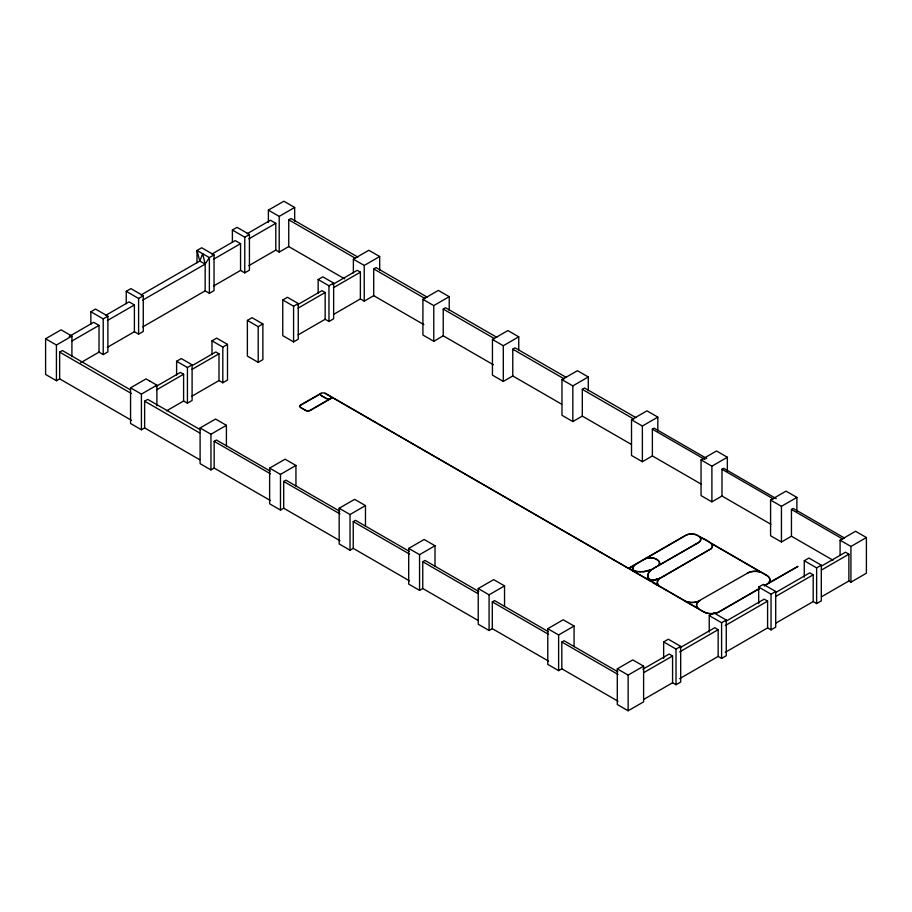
<?xml version="1.0" encoding="UTF-8"?>
<svg xmlns="http://www.w3.org/2000/svg" width="912" height="912" viewBox="0 0 912 912"><rect width="100%" height="100%" fill="white"/><g stroke="black" fill="none" stroke-linecap="round" stroke-linejoin="round"><path stroke-width="1.37" d="M712.306 547.28L712.523 545.399L711.371 543.529L760.619 572.086A11.035 6.373 0 0 0 747.304 573.101M712.306 547.268L711.189 548.705M320.431 393.927L300.937 405.019A3.169 1.824 0 0 0 300.937 407.607L305.657 410.332M142.751 300.139L205.166 264.092L209.372 257.606L214.046 254.904L214.046 290.586L209.372 293.288L205.166 290.86L142.751 326.906M332.458 398.111L330.942 398.191A2.576 1.482 0 0 1 330.486 398.578L330.475 398.578M711.189 548.693L659.912 578.482M698.66 601.27L697.281 602.684A11.035 6.373 0 0 0 697.919 608.293L685.915 601.498L686.497 601.715M659.912 578.47L659.65 578.664A10.819 6.247 0 0 0 660.106 586.587L684.365 600.598A10.819 6.247 0 0 0 696.802 601.795L698.638 601.282M699.139 601.133L698.888 601.316A10.819 6.247 0 0 0 697.771 602.353L697.475 602.729A10.819 6.247 0 0 0 699.823 609.535L703.733 611.792A10.819 6.247 0 0 0 713.948 613.445M699.139 601.145L699.823 600.689M652.764 569.065L651.191 569.92A16.496 9.53 0 0 0 648.09 577.581L648.637 579.302A10.819 6.247 0 0 1 645.639 578.231L636.268 572.839A10.819 6.247 0 0 1 634.148 571.106L638.332 571.596M90.858 324.102L90.858 311.756L95.532 309.054L107.89 316.19L107.89 351.872L103.216 354.574L99.02 352.146L80.678 362.737M126.244 303.673L126.244 291.327L130.918 288.625L143.275 295.762L143.275 331.444L138.601 334.145L134.395 331.717L107.377 347.324M232.389 242.387L232.389 230.041L237.063 227.339L249.432 234.475L249.432 270.157L244.758 272.859L240.551 270.431L213.533 286.037M131.351 420.25L59.645 378.856L56.43 380.714L45.6 374.456L45.6 338.774L61.07 329.836L71.911 336.095L71.911 356.683M268.39 222.494L268.39 210.148L283.849 201.221L294.667 207.469L294.667 221.194M69.232 336.414L93.674 322.301L99.02 325.39L99.02 352.146M105.724 315.347L129.059 301.872L134.395 304.961L134.395 331.717M141.075 294.941L199.774 261.049L202.669 253.73L205.166 264.092L205.166 290.86M211.88 254.06L235.216 240.586L240.551 243.664L240.551 270.431M247.22 233.654L270.442 220.248L275.789 223.326L275.789 250.093L248.896 265.62M45.6 338.774L56.43 345.032L71.911 336.095M268.39 210.148L279.209 216.383L294.667 207.469M90.858 311.756L103.216 318.892L107.89 316.19M126.244 291.327L138.601 298.463L143.275 295.762M232.389 230.041L244.758 237.177L249.432 234.475M72.128 340.906L99.02 325.39M107.377 320.557L134.395 304.961M213.533 259.27L240.551 243.664M248.896 238.853L275.789 223.326M344.656 278.855L288.762 246.582L288.739 219.803L291.008 218.492L357.869 257.093M59.645 378.856L59.645 352.1L62.347 350.539L130.405 389.823M275.789 250.093L279.209 252.077L288.739 246.571M199.637 459.682L144.632 427.922L141.417 429.78L130.564 423.51L130.564 387.828L146.023 378.902L149.853 381.113M176.609 374.992L176.609 361.266L181.283 358.564L192.101 364.811L192.101 400.493L187.427 403.195L183.608 400.995L166.497 410.879M211.994 354.563L211.994 340.837L216.668 338.135L227.487 344.383L227.487 380.065L222.813 382.766L218.994 380.566L191.976 396.161M247.38 320.408L252.054 317.707L262.873 323.954L262.873 359.636L258.199 362.338L247.38 356.09L247.38 320.408L258.199 326.656L262.873 323.954M282.766 299.98L287.44 297.278L298.258 303.525L298.258 339.207L293.584 341.909L282.766 335.662L282.766 299.98L293.584 306.227L298.258 303.525M318.151 293.276L318.151 279.551L322.825 276.849L333.644 283.096L333.644 318.778L328.97 321.48L325.151 319.28L298.121 334.875M353.377 272.905L353.377 259.19L368.836 250.264L379.688 256.534L379.688 270.26M130.564 387.828L141.417 394.098L156.875 385.172L156.875 405.76M176.609 361.266L187.427 367.513L192.101 364.811M211.994 340.837L222.813 347.084L227.487 344.383M318.151 279.551L328.97 285.787L333.644 283.096M353.377 259.19L364.23 265.449L379.688 256.534M155.986 386.506L180.428 372.392L183.608 374.228L183.608 400.995M192.466 365.438L215.813 351.964L218.994 353.799L218.994 380.566M297.392 304.859L321.97 290.666L325.151 292.513L325.151 319.28M332.755 284.441L357.219 270.317L360.4 272.164L360.377 298.931L333.496 314.458M156.704 389.766L183.608 374.228M191.976 369.406L218.994 353.799M298.121 308.119L325.151 292.513M333.496 287.69L360.377 272.175M144.632 427.922L144.632 401.166L147.733 399.376L200.298 429.723M423.829 324.604L373.703 295.67L373.703 268.903L376.018 267.569L427.352 297.221M360.4 298.919L364.23 301.142L373.703 295.67M270.397 500.54L214.16 468.073L210.957 469.919L200.104 463.661L200.104 427.967L215.551 419.053L226.404 425.323L226.404 445.9M493.358 364.754L443.232 335.81L433.77 341.282L422.917 335.012L422.917 299.33L438.364 290.404L449.217 296.674L449.217 310.399M200.104 427.967L210.957 434.237L226.404 425.323M422.917 299.33L433.77 305.6L449.217 296.674M214.16 468.073L214.16 441.305L216.395 440.017L270.18 471.071M443.232 335.81L443.232 309.054L445.546 307.72L496.892 337.36M310.137 410.332L329.665 399.046L328.502 399.046A2.622 1.516 0 0 1 326.735 398.601L321.149 395.546L326.587 398.692M339.925 540.679L283.7 508.212L280.486 510.07L269.633 503.8L269.633 468.118L285.08 459.192L295.944 465.462L295.944 486.05M561.667 404.187L512.772 375.961L503.299 381.421L492.446 375.163L492.446 339.469L507.904 330.554L518.757 336.824L518.757 350.55M269.633 468.118L280.486 474.388L295.944 465.462M492.446 339.469L503.299 345.739L518.757 336.824M283.7 508.212L283.7 481.445L285.935 480.157L339.72 511.21M512.772 375.961L512.772 349.193L515.075 347.86L566.42 377.511M409.465 580.83L353.229 548.363L350.026 550.21L339.161 543.94L339.161 508.258L354.62 499.343L365.473 505.601L365.473 526.19M631.207 444.338L582.301 416.1L572.839 421.572L561.974 415.302L561.974 379.62L577.433 370.694L588.286 376.964L588.286 390.689M339.161 508.258L350.026 514.528L365.473 505.601M561.974 379.62L572.839 385.89L588.286 376.964M353.229 548.363L353.229 521.596L355.463 520.307L409.249 551.361M582.301 416.1L582.301 389.344L584.615 388.01L635.96 417.65M477.774 620.263L422.758 588.502L419.554 590.36L408.701 584.09L408.701 548.408L424.148 539.482L435.001 545.752L435.001 566.341M701.271 484.169L652.376 455.932L642.367 461.711L631.514 455.453L631.514 419.759L646.961 410.845L657.826 417.115L657.826 430.84M408.701 548.408L419.554 554.667L435.001 545.752M631.514 419.759L642.367 426.029L657.826 417.115M422.758 588.502L422.758 561.735L424.992 560.447L478.789 591.5M652.376 455.932L652.376 429.176L654.143 428.15L706.709 458.497M548.568 661.132L492.298 628.653L489.083 630.5L478.23 624.23L478.23 588.548L493.688 579.633L504.541 585.892L504.541 606.48M770.879 524.275L721.985 496.037L711.896 501.862L701.043 495.592L701.043 459.91L716.501 450.984L727.354 457.254L727.354 470.98M478.23 588.548L489.083 594.818L504.541 585.892M701.043 459.91L711.896 466.18L727.354 457.254M492.298 628.653L492.298 601.886L494.532 600.598L548.351 631.674M721.985 496.037L721.985 469.281L723.683 468.301L776.249 498.647M630.317 567.264L685.664 535.287A8.299 4.799 0 0 1 697.406 535.287L701.921 537.909L699.835 536.951A8.299 4.799 0 0 1 698.467 542.686L651.806 569.407L643.861 571.596M833.009 560.219L791.445 536.222L781.436 542.002L770.583 535.743L770.583 500.05L786.03 491.135L796.883 497.393L796.883 511.119M652.616 568.974L657.107 566.375A8.083 4.663 0 0 0 657.107 559.774L656.059 559.17A8.083 4.663 0 0 0 644.624 559.17M618.062 701.26L561.826 668.792L558.623 670.651L547.77 664.381L547.77 628.699L558.623 634.957L574.07 626.042L574.07 646.631M770.583 500.05L781.436 506.32L796.883 497.393M660.425 577.946A10.819 6.247 0 0 1 657.563 579.131A10.819 6.247 0 0 0 660.425 577.957L710.003 549.332C717.698 544.817 704.281 539.038 702.172 538.034L766.821 575.369A11.035 6.373 0 0 1 768.577 583.053L797.954 566.398L764.381 585.789M561.826 668.792L561.826 642.025L564.061 640.737L617.846 671.791M791.445 536.222L791.445 509.466L793.212 508.44L844.558 538.08M663.651 658.384L663.651 641.923L668.325 639.221L680.694 646.357L680.694 682.039L676.02 684.741L672.577 682.757L643.94 699.287M709.24 632.073L709.24 615.6L713.914 612.898L726.271 620.046L726.271 655.728L721.597 658.418L718.154 656.435L679.657 678.665M758.681 603.527L758.681 587.054L763.355 584.353L775.713 591.489L775.713 627.182L771.039 629.873L767.596 627.889L725.245 652.342M804.27 577.205L804.27 560.743L808.944 558.041L821.302 565.178L821.302 600.86L816.628 603.562L813.185 601.578L775.884 623.101M617.299 668.838L632.768 659.912L643.61 666.159L643.61 701.852L628.129 710.779L617.299 704.52L617.299 668.838L628.129 675.097L643.61 666.159M840.089 555.305L840.089 540.212L855.57 531.274L866.4 537.533L866.4 573.215L850.93 582.152L848.878 580.967L821.438 596.813M759.343 588.514L719.032 611.792A10.819 6.247 0 0 1 714.655 613.331M764.222 585.698L766.661 584.273A10.819 6.247 0 0 0 766.661 575.449L761.691 572.645A10.819 6.247 0 0 0 747.452 573.192L698.033 601.384M759.491 588.593L719.192 611.884A11.035 6.373 0 0 1 714.723 613.445M840.089 540.212L850.93 546.459L866.4 537.533M663.651 641.923L676.02 649.059L680.694 646.357M709.24 615.6L721.597 622.736L726.271 620.046M758.681 587.054L771.039 594.191L775.713 591.489M804.27 560.743L816.628 567.88L821.302 565.178M642.914 669.18L669.169 654.029L672.577 655.99L672.577 682.757M679.862 647.851L714.746 627.707L718.154 629.668L718.154 656.435M725.473 621.517L764.199 599.161L767.596 601.122L767.596 627.889M776.089 592.298L809.776 572.839L813.185 574.811L813.185 601.578M821.609 566.01L845.47 552.239L848.878 554.2L848.878 580.967M643.94 672.52L672.577 655.99M679.657 651.898L718.154 629.668M725.245 625.575L767.596 601.122M775.884 596.345L813.185 574.811M821.438 570.046L848.878 554.2M321.149 393.22L300.778 404.928A3.386 1.961 0 0 0 300.778 407.687L305.509 410.423A3.386 1.961 0 0 0 310.297 410.423L330.463 398.761M547.77 628.699L563.217 619.772L574.07 626.042M644.465 559.09L645.286 558.668M321.024 395.466L321.184 395.375A2.622 1.516 0 0 1 321.366 393.277A2.622 1.516 0 0 1 325.014 393.311L330.452 396.458A2.622 1.516 0 0 1 331.204 397.381L331.227 398.168L331.432 397.358M645.286 558.68L646.186 558.315A8.299 4.799 0 0 1 656.207 559.09L657.256 559.694A8.299 4.799 0 0 1 658.578 565.486L698.307 542.594A8.083 4.663 0 0 0 698.307 535.994L697.258 535.378A8.083 4.663 0 0 0 685.824 535.378L636.268 564.004A10.819 6.247 0 0 0 633.612 570.308L636.177 571.3M651.065 569.92L649.082 570.524M697.532 601.703L696.905 601.909A11.035 6.373 0 0 1 686.497 601.703M649.184 570.627L647.155 571.197M651.362 570A16.279 9.394 0 0 0 648.307 577.547L649.982 579.576A10.819 6.247 0 0 0 656.914 579.314L659.057 578.926A11.035 6.373 0 0 0 658.681 585.641L649.469 579.61M646.084 571.402L639.415 571.801M329.072 399.137L328.491 399.171M643.906 571.71L637.192 571.585M627.376 567.697L633.395 570.342A11.035 6.373 0 0 1 632.939 569.077L632.894 568.632A11.035 6.373 0 0 1 634.695 564.927L630.466 567.344A2.839 1.642 0 0 1 626.453 567.344M205.166 264.092L199.774 261.049L197.003 250.469L201.677 247.768L214.046 254.904M329.209 399A2.622 1.516 0 0 0 330.315 398.681L330.851 398.555A2.622 1.516 0 0 1 334.316 398.681L684.365 600.609M652.604 582.449L659.935 586.667M652.376 429.176L704.942 459.523M721.985 469.281L773.319 498.921M791.445 509.466L842.791 539.106M288.762 219.815L355.6 258.404M373.703 268.903L425.049 298.555M443.232 309.054L494.578 338.694M512.772 349.193L564.118 378.845M582.301 389.344L633.646 418.984M325.162 393.22L626.601 567.264M331.227 396.902L333.541 398.248M684.217 600.689L703.585 611.884A11.035 6.373 0 0 0 713.993 613.559M156.875 385.172L149.876 381.113M59.645 352.1L131.351 393.494M144.632 401.166L199.637 432.926M214.16 441.305L270.397 473.773M283.7 481.445L339.925 513.912M353.229 521.596L409.465 554.063M422.758 561.735L477.774 593.495M492.298 601.886L548.568 634.376M561.826 642.025L618.062 674.492M649.982 580.477L650.826 581.229L646.699 578.846L649.982 580.477M850.93 546.459L850.93 582.152M816.628 567.88L816.628 603.562M781.436 506.32L781.436 542.002M771.039 594.191L771.039 629.873M721.597 622.736L721.597 658.418M711.896 466.18L711.896 501.862M676.02 649.059L676.02 684.741M642.367 426.029L642.367 461.711M628.129 675.097L628.129 710.779M572.839 385.89L572.839 421.572M558.623 634.957L558.623 670.651M503.299 345.739L503.299 381.421M489.083 594.818L489.083 630.5M433.77 305.6L433.77 341.282M419.554 554.667L419.554 590.36M364.23 265.449L364.23 301.142M350.026 514.528L350.026 550.21M328.97 285.787L328.97 321.48M293.584 306.227L293.584 341.909M280.486 474.388L280.486 510.07M279.209 216.383L279.209 252.077M258.199 326.656L258.199 362.338M244.758 237.177L244.758 272.859M222.813 347.084L222.813 382.766M210.957 434.237L210.957 469.919M209.372 293.288L209.372 257.606L197.003 250.469L197.003 262.816M187.427 367.513L187.427 403.195M141.417 394.098L141.417 429.78M138.601 298.463L138.601 334.145M103.216 318.892L103.216 354.574M56.43 345.032L56.43 380.714M310.137 410.32A3.169 1.824 0 0 1 305.657 410.32M656.914 579.302A10.819 6.247 0 0 1 649.971 579.565M648.637 579.302A10.819 6.247 0 0 1 645.639 578.231M633.715 570.855L631.446 570.046L634.729 571.949L633.715 570.844M649.925 579.69A11.035 6.373 0 0 0 657.005 579.428A11.035 6.373 0 0 1 649.925 579.69"/></g></svg>
